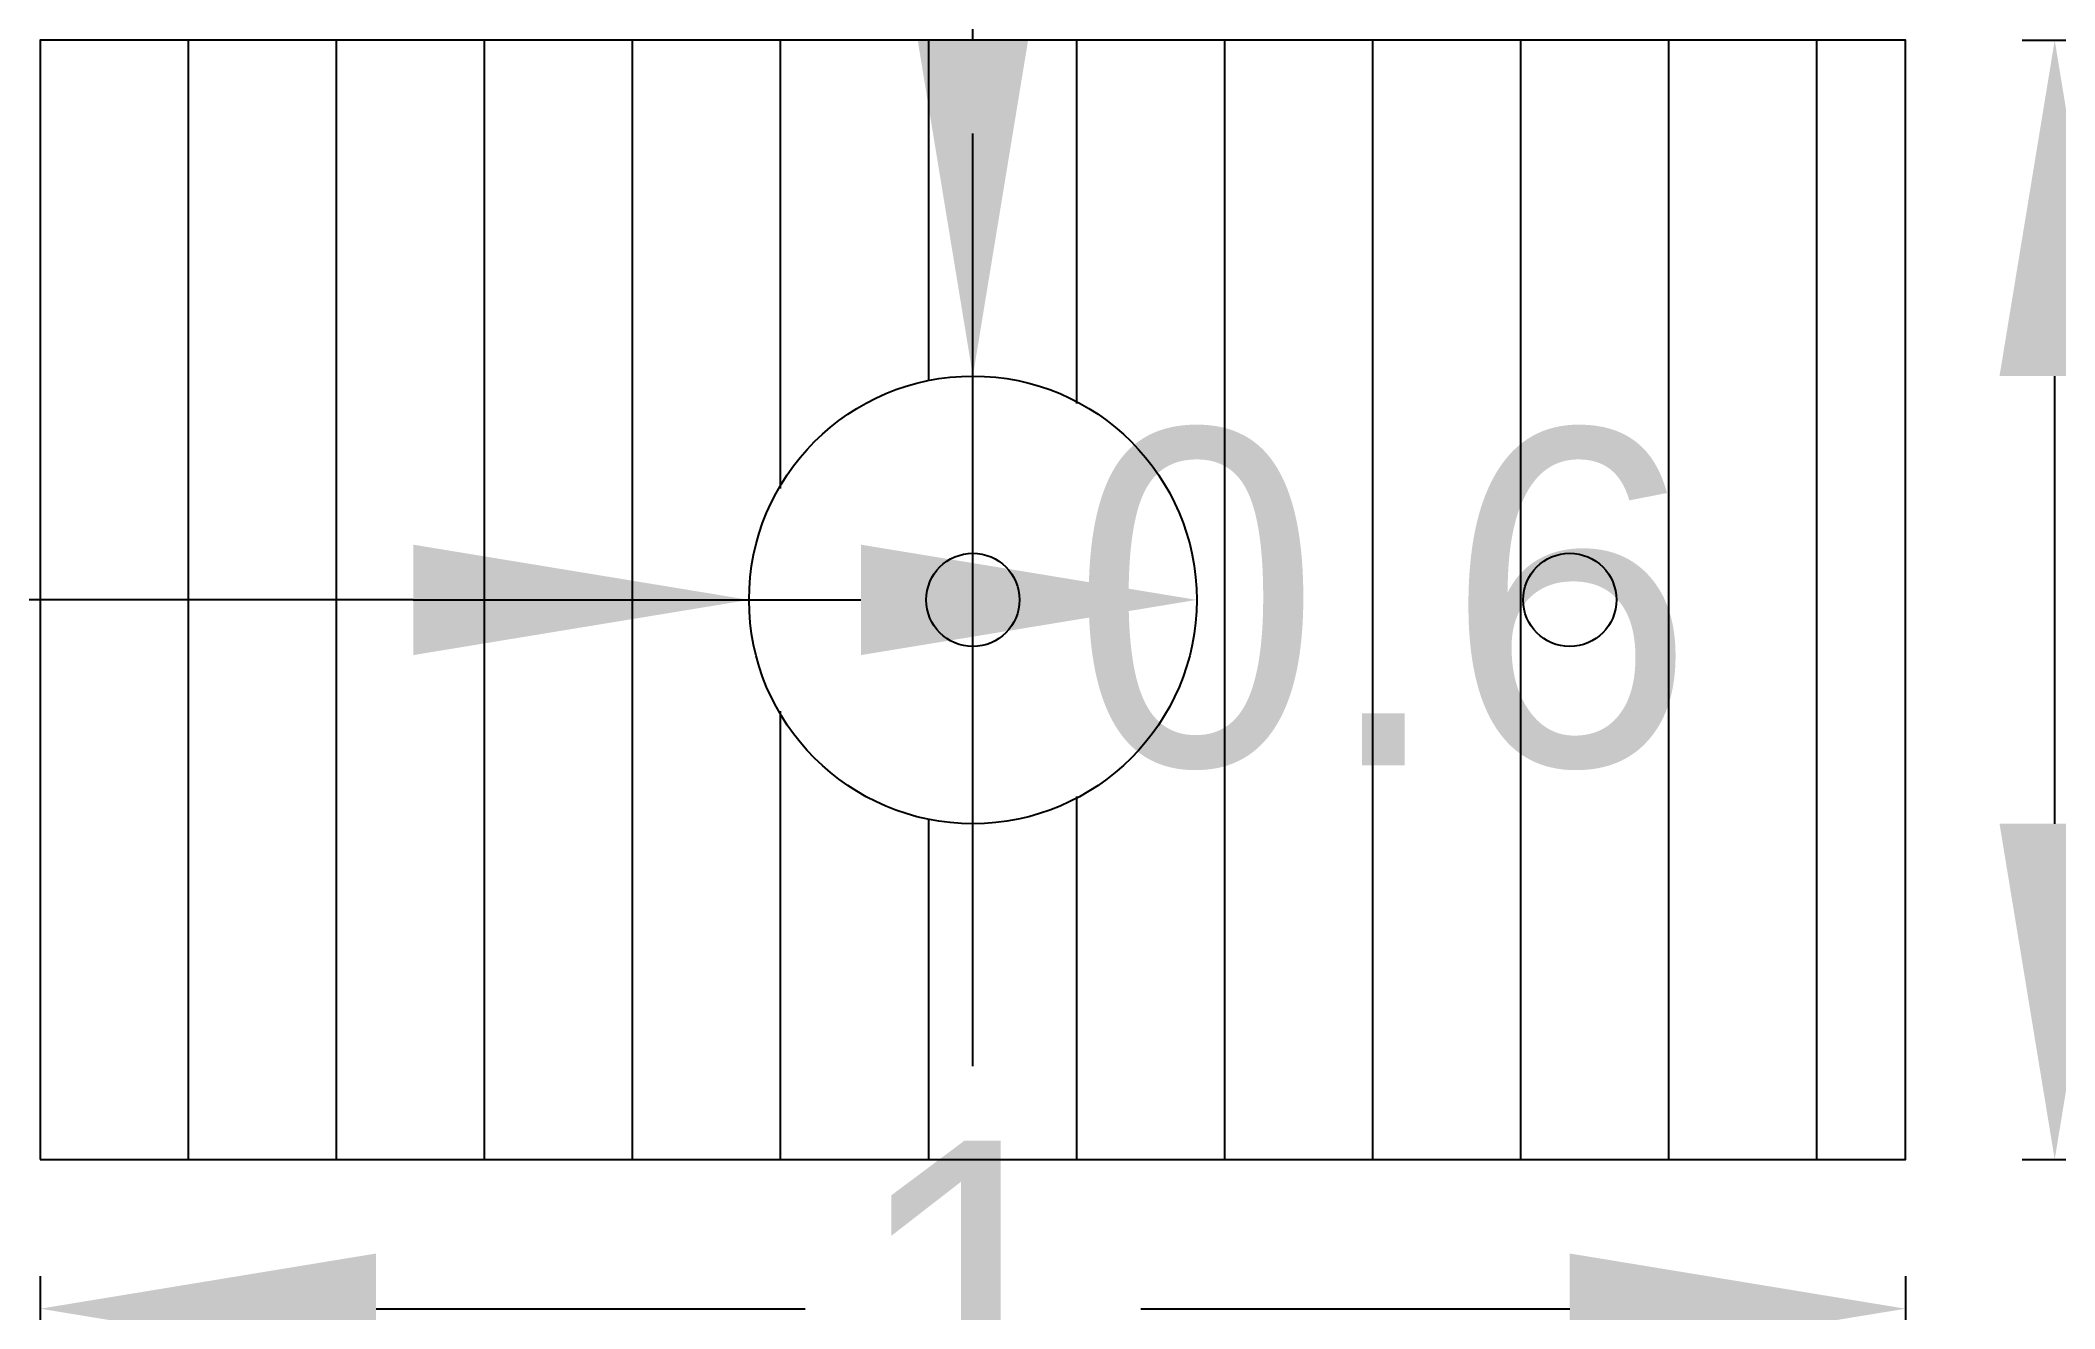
# Model space of a CAD drawing. Header units: metres. Extents: x 0 to 1.08, y -0.08 to 0.6.
import ezdxf

# ---------------------------------------------------------------- set-up
doc = ezdxf.new("R2010")
doc.units = ezdxf.units.M
doc.linetypes.add('CENTER', pattern=[2, 1.25, -0.25, 0.25, -0.25])
for name, color, linetype in [('CENTER', 3, 'CENTER'), ('DIMENSIONS', 7, 'CONTINUOUS'), ('PLATE', 7, 'CONTINUOUS'), ('SECTION', 8, 'CONTINUOUS'), ('SYMBOL', 7, 'CONTINUOUS')]:
    doc.layers.add(name, color=color, linetype=linetype)
doc.dimstyles.get("Standard").update_dxf_attribs({"dimtxt": 0.18, "dimasz": 0.18, "dimexe": 0.18, "dimexo": 0.0625, "dimgap": 0.09, "dimtad": 0, "dimtih": 1, "dimtoh": 1, "dimzin": 0, "dimdsep": 46, "dimcen": 0.09, "dimadec": 0, "dimazin": 0, "dimtfac": 1, "dimtmove": 0, "dimatfit": 3, "dimfxl": 1, "dimtolj": 1, "dimtzin": 0, "dimarcsym": 0})

# ---------------------------------------------------------------- blocks, each defined once
blk = doc.blocks.new('PIN_MARK')
at = {"layer": 'SYMBOL'}
blk.add_circle((0, 0), 0.025, dxfattribs=at)

msp = doc.modelspace()

# ---------------------------------------------------------------- hatches: boundary and pattern name
at = {"layer": 'SECTION'}
h = msp.add_hatch(dxfattribs=at)
h.set_pattern_fill('ANSI31', color=256, scale=0.025, angle=45)
h.paths.add_polyline_path([(0, 0), (1, 0), (1, 0.6), (0, 0.6)])
h.paths.add_polyline_path([(0.62, 0.3), (0.6162, 0.3298), (0.6052, 0.3578), (0.5875, 0.3821), (0.5643, 0.4013), (0.5371, 0.4141), (0.5075, 0.4198), (0.4775, 0.4179), (0.4489, 0.4086), (0.4235, 0.3925), (0.4029, 0.3705), (0.3884, 0.3442), (0.3809, 0.315), (0.3809, 0.285), (0.3884, 0.2558), (0.4029, 0.2295), (0.4235, 0.2075), (0.4489, 0.1914), (0.4775, 0.1821), (0.5075, 0.1802), (0.5371, 0.1859), (0.5643, 0.1987), (0.5875, 0.2179), (0.6052, 0.2422), (0.6162, 0.2702)], flags=16)

# ---------------------------------------------------------------- linework, layer by layer
at = {"layer": 'CENTER'}
msp.add_line((0.5, 0.05), (0.5, 0.55), dxfattribs=at)
at = {"layer": 'PLATE'}
msp.add_lwpolyline([(0, 0), (1, 0), (1, 0.6), (0, 0.6)], close=True, dxfattribs=at)
msp.add_circle((0.5, 0.3), 0.12, dxfattribs=at)

# ---------------------------------------------------------------- block references
at = {"layer": 'SYMBOL'}
msp.add_blockref('PIN_MARK', (0.5, 0.3), dxfattribs=at)
at = {"layer": 'SYMBOL', "rotation": 90}
msp.add_blockref('PIN_MARK', (0.82, 0.3), dxfattribs=at)

# ---------------------------------------------------------------- dimensions: what is measured, and where the dimension line sits
at = {"layer": 'DIMENSIONS'}
msp.add_linear_dim(base=(1.08, 0), p1=(1, 0), p2=(1, 0.6), angle=90, text='0.6', dimstyle='Standard', dxfattribs=at).render()
msp.add_radius_dim(center=(0.5, 0.3), mpoint=(0.5, 0.42), text='R0.12', dimstyle='Standard', dxfattribs=at).render()
msp.add_diameter_dim_2p(p1=(0.62, 0.3), p2=(0.38, 0.3), text='DIA 0.24', dimstyle='Standard', dxfattribs=at).render()
msp.add_linear_dim(base=(0, -0.08), p1=(0, 0), p2=(1, 0), text='1', dimstyle='Standard', dxfattribs=at).render()

doc.saveas('drawing.dxf')
